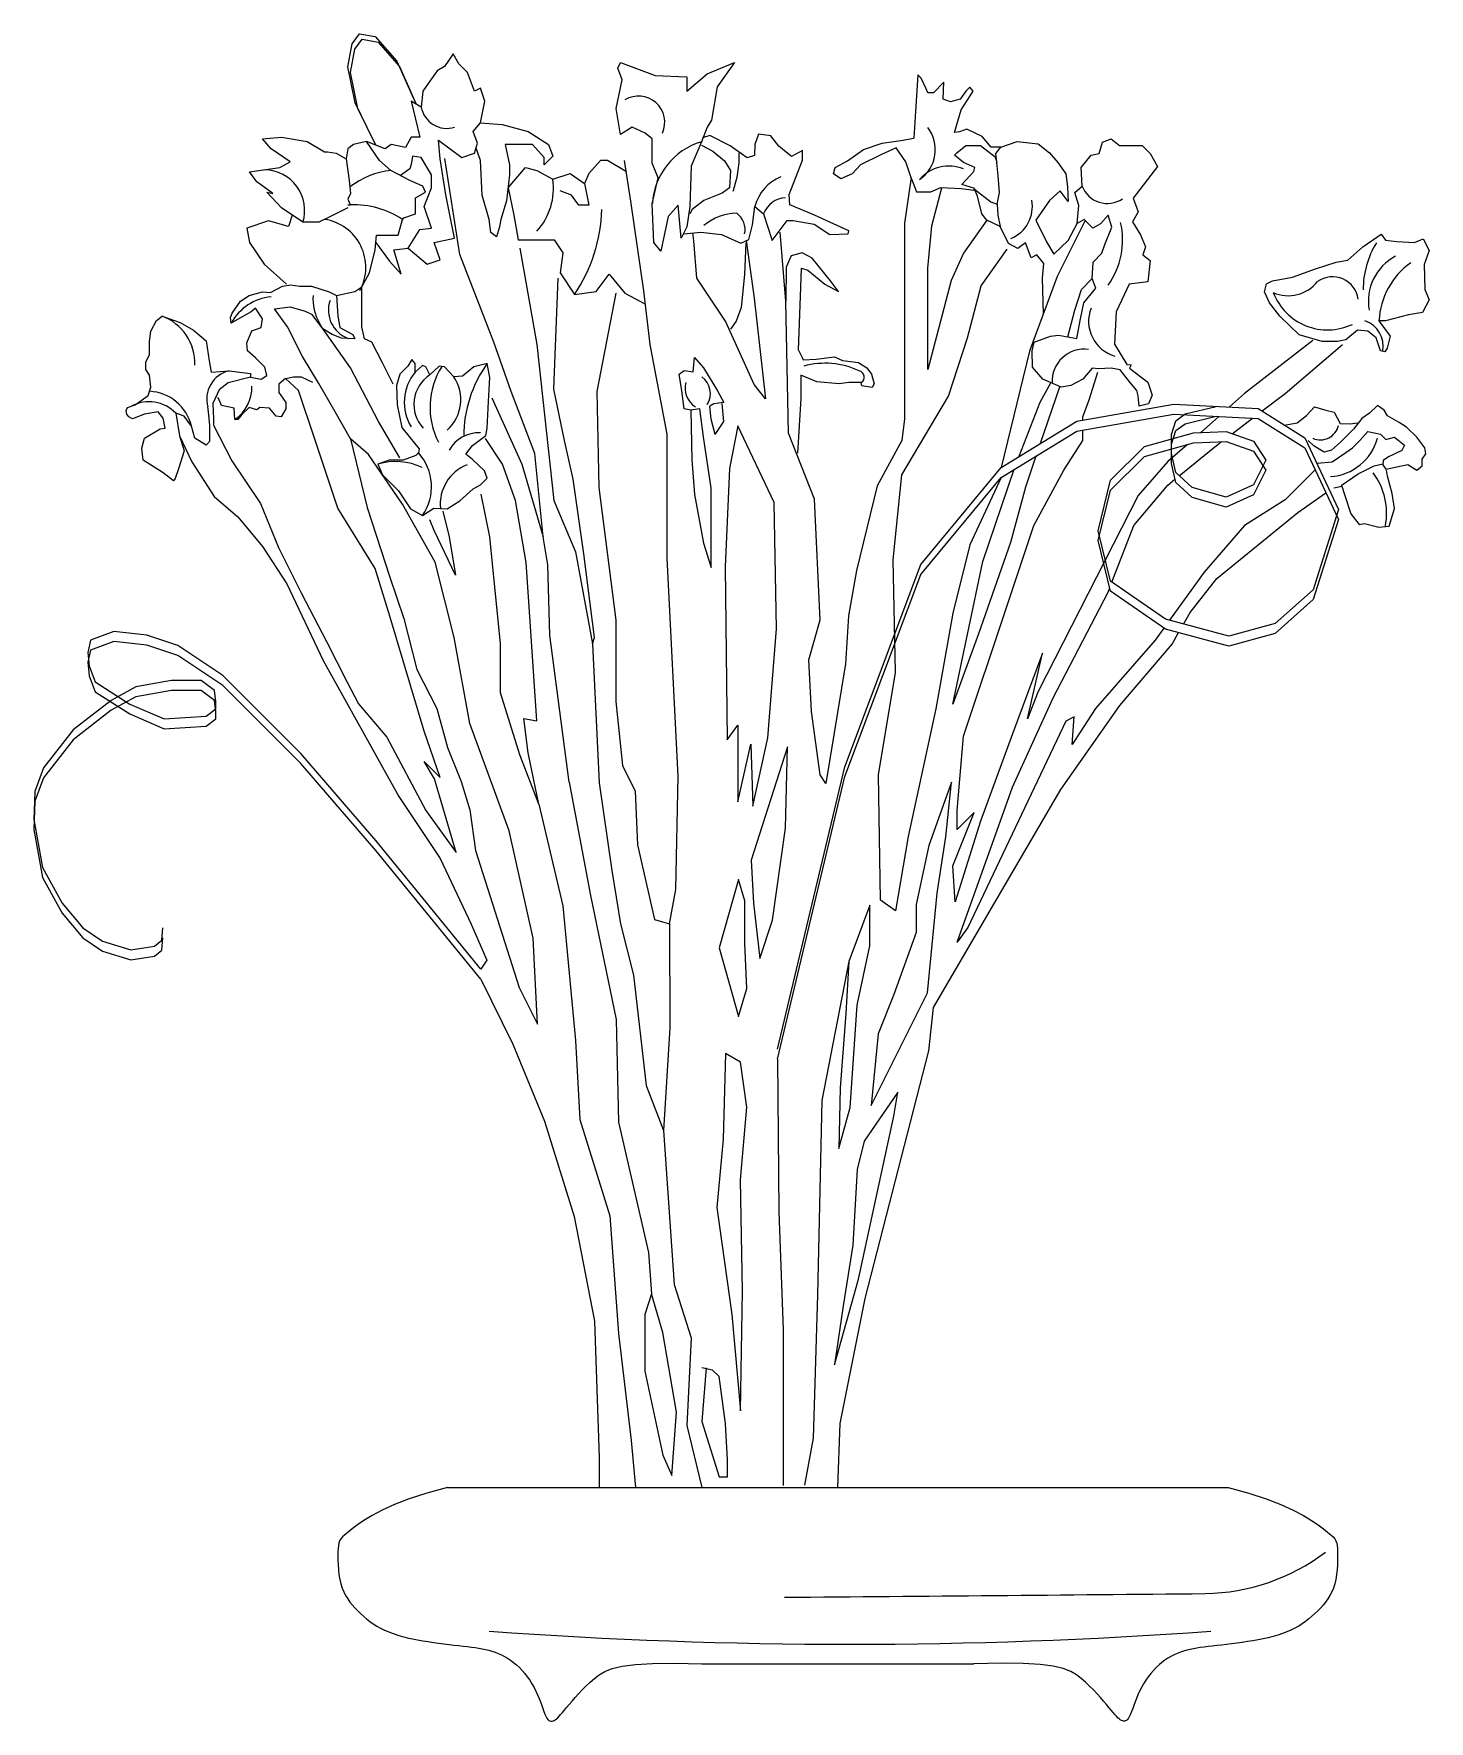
# Model space of a CAD drawing. Extents: x 703 to 1108, y 1775 to 2266.
import ezdxf

# ---------------------------------------------------------------- set-up
doc = ezdxf.new("R2010")
doc.units = 0
doc.header["$LTSCALE"] = 0.9
doc.header["$MEASUREMENT"] = 0
for name, color, linetype in [('3', 3, 'CONTINUOUS'), ('4', 4, 'CONTINUOUS'), ('7', 7, 'CONTINUOUS')]:
    doc.layers.add(name, color=color, linetype=linetype)

msp = doc.modelspace()

# ---------------------------------------------------------------- linework, layer by layer
at = {"layer": '3'}
for points in [[(811.47, 2203.45), (814.84, 2208.9), (818.19, 2209.32), (816.1, 2215.61), (818.19, 2221.06), (818.19, 2224.83), (815.26, 2229.86), (812.74, 2230.28), (812.32, 2227.77), (811.9, 2226.51), (809.16, 2224.62)], [(957.71, 2224.06), (955.81, 2210.78), (955.81, 2182.93), (955.81, 2153.88), (955.02, 2147.51), (947.85, 2134.38), (941.87, 2109.7), (939.48, 2096.57), (938.68, 2082.64), (932.97, 2047.83), (931.3, 2050.33), (928.79, 2068.7), (927.95, 2083.73), (931.3, 2095.41), (929.62, 2130.48), (922.1, 2149.68), (921.27, 2188.09), (919.6, 2208.12)], [(843.87, 2203.47), (848.85, 2175.49), (853.83, 2130.1), (860.06, 2115.18), (865.04, 2088.44), (865.66, 2090.3), (862.55, 2114.55), (859.43, 2136.32), (856.94, 2147.51), (853.83, 2162.43), (854.46, 2179.84), (855.08, 2194.77)], [(1003.3, 2177.68), (1005.31, 2185.41), (1007.33, 2191.46), (1010.38, 2194.67)], [(807.06, 2163.91), (803.96, 2170.11), (800.86, 2176.11), (798.72, 2177.08), (797.95, 2180.57), (797.95, 2188.32), (797.95, 2192.19)], [(794.7, 2147.99), (790.15, 2155.89), (785.4, 2164.14), (780.65, 2171.99), (776.31, 2180.65), (772.59, 2185.81), (777.13, 2186.43), (781.47, 2185.19), (783.5, 2184.2)], [(809.02, 2142.54), (802.79, 2153.11), (794.7, 2168.65), (787.23, 2179.22), (783.5, 2184.2)], [(1074.56, 2176.67), (1054.74, 2161.2), (1050.33, 2157.29)], [(1059.84, 2156.16), (1066.51, 2161.2), (1083.23, 2175.43)], [(989.19, 2142.95), (995.3, 2158.73), (998.4, 2164.3)], [(1000.87, 2163.06), (995.29, 2146.67)], [(1047.25, 2154.55), (1041.92, 2149.81)], [(1037.99, 2146.32), (1032.45, 2141.41), (1023.78, 2131.51), (994.68, 2074.6), (991.58, 2066.56), (995.92, 2085.74), (987.25, 2062.23), (977.96, 2036.87), (970.53, 2013.36), (969.91, 2023.88), (976.11, 2039.34), (971.15, 2034.4), (971.15, 2039.96), (973.01, 2061.61), (985.39, 2098.73), (993.44, 2122.85), (1002.11, 2138.93), (1007.68, 2147.59), (1007.68, 2150.6)], [(1051.09, 2149.53), (1057.07, 2154.06)], [(794.7, 2147.99), (799.52, 2128.05), (806.06, 2107.77), (810.19, 2095.74), (813.97, 2080.96), (819.82, 2069.62), (822.92, 2058.27), (826.88, 2048.38), (829.35, 2040.18), (830.99, 2028.28), (843.72, 1988.48), (849.06, 1977.82), (847.83, 2002.84), (840.84, 2034.02), (829.35, 2065.2), (824.83, 2090.23), (819.27, 2112.12), (809.81, 2129.03), (799.85, 2143.45), (794.7, 2147.99)], [(849.48, 2041.8), (846.36, 2056.73), (845.12, 2066.67), (848.85, 2066.05), (846.99, 2093.41), (845.74, 2112.07), (842.63, 2130.1), (838.89, 2140.67), (833.91, 2148.13)], [(1035.72, 2137.27), (1046.07, 2145.74), (1047.97, 2147.17)], [(994.05, 2143.02), (990.97, 2133.99), (986.63, 2117.9), (977.34, 2091.3), (969.91, 2070.89), (978.58, 2112.34), (987.74, 2139.17)], [(1016.15, 2106.35), (1022.54, 2122.85), (1032.45, 2134.6), (1034.49, 2136.27)], [(1075.24, 2138.99), (1066.51, 2130.27), (1054.74, 2122.85), (1042.98, 2109.24), (1032.92, 2095.26)], [(1037, 2094.17), (1038.93, 2097.55), (1046.69, 2107.39), (1070.22, 2126.56), (1078.38, 2132.32)], [(821.47, 2126.99), (823.33, 2119.53), (825.2, 2108.34), (818.98, 2121.39), (817.73, 2124.5)], [(1031.29, 2092.99), (1028.74, 2089.45), (1011.4, 2069.65), (1004.59, 2059.14), (1005.21, 2067.18), (1002.73, 2065.94), (974.25, 2005.94), (971.15, 2001.61), (987.25, 2046.77), (999.02, 2072.75), (1015.11, 2103.68), (1015.52, 2104.73)], [(865.04, 2088.44), (866.99, 2048), (870.72, 2022.51), (873.21, 2006.96), (876.95, 1992.04)], [(907.48, 2019.87), (901.88, 1999.97), (907.48, 1980.08), (909.97, 1988.16), (909.35, 2001.22), (909.35, 2013.65), (907.48, 2019.87)], [(936.71, 1941.69), (939.98, 1953.55), (942.03, 1983.38), (945.71, 2000.55), (945.71, 2012.4), (939.58, 1996.05), (938.76, 1980.93), (937.12, 1959.27), (936.71, 1941.69)], [(887.44, 2006.98), (887.54, 1976.71), (885.67, 1946.86), (888.78, 1902.09), (893.76, 1886.55), (892.52, 1861.05), (896.87, 1843.02)], [(876.95, 1992.04), (880.69, 1959.99), (885.67, 1946.86)], [(935.48, 1878.76), (942.44, 1903.69), (952.67, 1951.09), (953.89, 1958.04), (944.08, 1943.74), (942.03, 1935.56), (940.8, 1913.5), (937.94, 1895.92), (935.48, 1878.76)], [(898.12, 1877.84), (896.87, 1862.3), (901.85, 1846.13), (904.34, 1846.13), (904.34, 1851.1), (903.72, 1861.67), (901.85, 1875.35), (899.99, 1877.22), (896.87, 1877.84)]]:
    msp.add_lwpolyline(points, dxfattribs=at)
for centre, radius, start, end in [((878.47, 2240.12), 7.61, 335.476, 121.5886), ((822.66, 2245.85), 7.53, 190.0835, 287.3595), ((954.31, 2232.11), 10.48, 304.3105, 37.9104), ((902.61, 2215.13), 20.19, 106.9459, 176.331), ((878.53, 2230.08), 29.2, 339.8328, 2.1106), ((769.43, 2214.4), 11.9, 343.3979, 88.6185), ((808.89, 2202.76), 23.46, 96.0027, 127.9061), ((835.4, 2220.83), 18.3, 317.4494, 8.5365), ((924.74, 2212.39), 12.83, 112.4557, 165.5637), ((968.72, 2216.15), 11.21, 67.7331, 139.3122), ((1014.82, 2224.35), 7.87, 200.8422, 304.258), ((795.8, 2190.72), 25.34, 56.4685, 92.5132), ((821.42, 2216.03), 46.37, 325.8596, 358.4059), ((907.48, 2197.67), 15.98, 91.7026, 128.9059), ((903.64, 2208.91), 5.8, 347.2583, 54.6294), ((982.95, 2215.61), 10.06, 292.3879, 10.7382), ((785.03, 2197.91), 14.09, 331.5372, 81.4419), ((996.43, 2205.93), 22.81, 324.5799, 12.778), ((1114.51, 2191.59), 25.27, 147.9732, 180.4941), ((1105.58, 2188.03), 14.83, 117.7661, 190.0812), ((1115.95, 2181.22), 22.15, 125.6243, 176.9722), ((1067.43, 2200.59), 10.93, 246.5666, 321.4786), ((1080.32, 2187.6), 7.55, 7.7859, 125.1072), ((772.87, 2174.75), 14.63, 95.128, 151.7116), ((798.26, 2188.8), 14.52, 176.3252, 209.3559), ((1078.88, 2196.65), 16.94, 201.0853, 295.1675), ((796.97, 2185.45), 8.74, 161.0178, 249.9365), ((1019.94, 2182.24), 10.58, 158.8767, 253.592), ((734.6, 2169.87), 14.83, 358.4215, 69.0298), ((1087.16, 2174.95), 7.88, 349.2594, 70.8736), ((1008.15, 2164.7), 9.43, 82.7225, 182.7582), ((863.87, 2148.78), 36.27, 144.3533, 180), ((932.69, 2146.47), 23.54, 64.997, 105.1587), ((761.34, 2159.56), 8.51, 103.6511, 195.3671), ((824.07, 2158.64), 13.76, 140.4551, 211.1667), ((839.91, 2157.21), 22.13, 147.6703, 207.2797), ((898.21, 2162.69), 6.23, 163.7487, 238.9263), ((893.3, 2161.17), 6.03, 328.7381, 54.378), ((942.25, 2165.99), 1.85, 301.5445, 77.6607), ((735.46, 2148.56), 13.31, 13.8133, 86.8239), ((754.49, 2163.08), 11.5, 304.6287, 1.195), ((736.04, 2148.07), 10.74, 43.4224, 118.4151), ((1076.79, 2153.15), 5.42, 246.5242, 346.5596), ((1078.74, 2152.17), 15.15, 273.785, 344.7371), ((807.79, 2123.57), 17.87, 64.2681, 106.8928), ((833.06, 2129.03), 12.3, 111.3689, 185.7558), ((1076.65, 2126.43), 19.4, 348.8303, 37.1006), ((1042.36, 1871.86), 59.64, 270.9027, 307.0398), ((-47.39, 117229.58), 115422.51, 270.4806432, 270.5414312)]:
    msp.add_arc(centre, radius, start, end, dxfattribs=at)
at = {"layer": '4'}
msp.add_line((896.85, 1791.79), (975.95, 1791.79), dxfattribs=at)
for points in [[(801.23, 2235.02), (795.99, 2245.71), (793.89, 2256.19), (795.15, 2262.9), (797.25, 2265.83), (801.86, 2265), (808.16, 2257.87), (812.98, 2246.97)], [(802.03, 2233.43), (796.79, 2244.12), (794.69, 2254.6), (795.95, 2261.31), (798.05, 2264.24), (802.66, 2263.4), (808.96, 2256.27), (813.78, 2245.37)], [(802.03, 2205.13), (806.02, 2199.68), (809.37, 2195.91), (807.27, 2203.03), (811.47, 2203.45), (816.93, 2198.84), (820.7, 2200.1), (819.02, 2205.13), (824.9, 2206.39), (822.38, 2218.96), (820.7, 2229.44), (820.28, 2234.89), (827, 2229.86), (830.77, 2231.12), (831.61, 2234.05), (830.35, 2237.41), (832.45, 2239.92), (833.71, 2246.21), (832.45, 2249.98), (830.77, 2249.14), (828.68, 2254.59), (826.16, 2257.11), (824.48, 2260.04), (821.96, 2256.27), (819.86, 2255.01), (817.77, 2252.08), (815.67, 2249.14), (815.25, 2244.53), (812.31, 2246.21), (814.83, 2235.73), (812.31, 2235.73), (810.63, 2232.8), (806.44, 2233.63), (804.76, 2232.38), (799.3, 2234.47)], [(873.22, 2236.54), (871.96, 2244.09), (873.64, 2252.47), (872.38, 2255.83), (873.22, 2257.5), (883.29, 2253.73), (892.52, 2253.31), (892.52, 2249.12), (898.4, 2254.15), (906.37, 2257.5), (901.34, 2250.38), (899.66, 2240.73), (898.4, 2238.64), (896.72, 2234.45), (893.78, 2227.32), (893.36, 2215.58), (892.52, 2209.71), (890.85, 2206.36), (890.01, 2216), (887.07, 2212.65), (884.97, 2202.59), (882.87, 2205.1), (882.45, 2216.42), (884.13, 2223.97), (882.45, 2228.16), (882.45, 2235.28), (880.36, 2236.96), (876.58, 2238.64), (873.22, 2236.54)], [(957.84, 2223.67), (959.26, 2219.9), (963.51, 2219.9), (966.34, 2221.08), (972.25, 2220.84), (976.02, 2220.37), (976.26, 2220.84), (972.48, 2222.02), (976.02, 2225.79), (976.26, 2226.97), (972.95, 2228.39), (970.36, 2230.51), (971.06, 2231.22), (973.66, 2233.34), (977.91, 2233.34), (982.16, 2230.04), (982.63, 2228.39), (982.4, 2230.98), (983.81, 2232.87), (980.98, 2232.87), (978.38, 2235.93), (973.9, 2238.06), (971.77, 2237.35), (970.36, 2237.11), (972.25, 2243.72), (975.79, 2249.14), (974.84, 2250.32), (973.66, 2249.14), (972.01, 2246.78), (969.18, 2246.07), (967.05, 2246.78), (967.29, 2251.73), (964.22, 2248.67), (962.57, 2248.67), (962.09, 2249.85), (960.68, 2252.91), (959.73, 2253.86), (959.02, 2243.24), (958.55, 2235.46)], [(832.45, 2239.92), (838.8, 2239.48), (846.35, 2237.39), (852.23, 2233.61), (853.49, 2230.26), (852.23, 2229), (850.97, 2227.74), (850.97, 2229.84), (847.61, 2233.61), (839.64, 2233.61), (840.9, 2227.74), (840.9, 2224.81), (840.06, 2217.26), (839.64, 2216.01), (838.38, 2211.81), (837.96, 2209.72), (837.12, 2206.78), (835.44, 2208.04), (835.02, 2211.81), (832.93, 2218.94), (832.51, 2229), (831.19, 2232.59)], [(793.84, 2215.19), (788.81, 2212.68), (785.45, 2211), (780.84, 2211), (774.54, 2215.19), (770.35, 2219.8), (772.02, 2219.38), (767.41, 2222.74), (765.31, 2225.67), (774.12, 2226.93), (777.06, 2228.61), (771.6, 2232.38), (769.09, 2235.31), (774.54, 2235.73), (782.1, 2234.47), (787.13, 2231.54), (787.97, 2231.54), (790.49, 2231.12), (793.43, 2229.44), (794.26, 2223.16), (794.68, 2219.38), (793.84, 2217.71), (794.68, 2216.03), (793.84, 2216.03)], [(790.56, 2189.73), (795.94, 2190.88), (797.95, 2192.19), (800.14, 2196.33), (801.82, 2203.03), (802.24, 2207.23), (808.53, 2207.23), (809.79, 2211.84), (810.21, 2212.26), (813.57, 2213.51), (813.57, 2218.13), (816.5, 2219.8), (815.67, 2221.48), (811.89, 2223.16), (806.43, 2226.09), (803.08, 2229.02), (799.3, 2234.47), (795.52, 2233.64), (793.84, 2232.38), (793.43, 2229.44)], [(891.6, 2207.63), (896.56, 2208.16), (902.58, 2207.46), (908.24, 2204.98), (910.54, 2206.04), (911.61, 2210.29), (912.31, 2215.59), (914.79, 2213.47), (917.27, 2205.69), (921.7, 2211.52), (923.47, 2211.52), (929.49, 2210.46), (934.09, 2207.46), (939.4, 2207.63), (939.58, 2208.52), (929.66, 2213.11), (922.41, 2216.12), (922.23, 2219.13), (926.12, 2229.03), (926.12, 2231.86), (922.94, 2230.09), (919.22, 2233.1), (916.92, 2236.11), (913.38, 2236.64), (912.31, 2233.63), (912.14, 2230.45), (910.01, 2229.74), (905.05, 2233.28), (899.21, 2236.28), (897.09, 2235.58)], [(896.73, 2233.45), (900.1, 2231.69), (903.46, 2228.86), (905.23, 2226.03), (904.88, 2221.07), (902.75, 2219.48), (897.44, 2217.36), (894.08, 2214.71), (893.37, 2213.47)], [(957.84, 2223.67), (956.19, 2228.62), (953.36, 2232.63), (949.11, 2230.74), (942.97, 2227.68), (940.61, 2225.08), (937.3, 2223.67), (935.18, 2225.08), (935.65, 2226.97), (939.19, 2228.86), (943.92, 2232.16), (949.34, 2234.05), (954.77, 2234.75), (958.55, 2235.46)], [(983.81, 2232.87), (988.58, 2234.52), (994.72, 2233.82), (998.02, 2231.22), (1000.38, 2228.39), (1002.75, 2225.09), (1003.22, 2221.32), (1003.45, 2217.07), (1001.09, 2220.14), (998.02, 2217.31), (994.01, 2211.65), (997.08, 2205.28), (999.2, 2201.74), (1003.45, 2205.75), (1006.05, 2210.7), (1006.52, 2215.89), (1005.34, 2219.66), (1007.47, 2221.55), (1007.23, 2226.98), (1010.06, 2230.51), (1012.43, 2230.99), (1013.37, 2234.29), (1015.97, 2235.23), (1018.33, 2233.34), (1024.94, 2233.34), (1027.3, 2230.99), (1029.42, 2227.21), (1022.34, 2218.01), (1023.76, 2214), (1022.1, 2211.17), (1024.47, 2207.4), (1025.88, 2203.86), (1025.17, 2201.5), (1027.3, 2199.85), (1026.59, 2193.72), (1021.16, 2193.01), (1017.38, 2185), (1016.91, 2175.56), (1020.45, 2169.67), (1021.71, 2169.51), (1021.24, 2168.57), (1026.59, 2164.48), (1027.85, 2160.7), (1026.75, 2158.19), (1024.07, 2157.56), (1023.76, 2160.55), (1023.44, 2162.12), (1021.4, 2164.48), (1018.56, 2168.09), (1015.89, 2168.57), (1012.27, 2168.41), (1010.38, 2168.57), (1007.7, 2165.42), (1004.24, 2163.53), (1001.41, 2163.06), (996.06, 2165.42), (993.07, 2168.88), (992.91, 2173.6), (993.54, 2176.11), (998.26, 2177.84), (1000.62, 2178.16), (1005.97, 2177.21), (1006.92, 2182.4), (1008.02, 2187.59), (1011.48, 2191.84), (1010.38, 2194.67), (1010.69, 2199.38), (1013.21, 2202.06), (1014.1, 2204.5), (1016.12, 2209.63), (1015.02, 2213.11), (1012.82, 2210.55), (1010.62, 2209.26), (1008.05, 2211.83), (1006.05, 2210.7)], [(874.9, 2225.64), (869.44, 2228.99), (867.35, 2228.99), (863.99, 2225.22), (862.73, 2222.29)], [(996.23, 2184.4), (995.94, 2194.79), (996.31, 2199), (994.29, 2201.57), (992.64, 2200.65), (990.99, 2205.05), (988.79, 2203.4), (986.04, 2204.87), (983.65, 2209.81), (979.72, 2211.58), (978.33, 2213.48), (977.05, 2218.61), (976.14, 2220.6), (980.9, 2216.96), (982.74, 2216.23), (983.47, 2219.71), (983.1, 2224.47), (982.63, 2228.39)], [(840.48, 2221.04), (845.53, 2226.9), (848.88, 2226.06), (853.5, 2223.54), (858.53, 2225.22), (862.73, 2222.29), (863.99, 2216), (861.05, 2216), (858.95, 2218.93), (855.6, 2220.19)], [(840.48, 2221.04), (842.17, 2213.06), (843.43, 2205.94), (848.88, 2205.94), (853.92, 2205.94), (856.44, 2202.17), (855.6, 2196.3), (859.79, 2190.01), (866.09, 2190.85), (869.86, 2195.88), (874.48, 2190.43), (880.43, 2187.23)], [(982.74, 2216.23), (982.92, 2213.11), (983.65, 2209.81)], [(777.69, 2213.1), (776.64, 2209.74), (770.77, 2211.42), (764.47, 2209.32), (765.31, 2205.13), (769.51, 2198.84), (776.05, 2193.04)], [(909.64, 2205.06), (909.3, 2195.8), (908.31, 2186.22), (906.82, 2182.25), (905.17, 2179.94)], [(1094.26, 2173.58), (1092.97, 2177.45), (1090.6, 2179.38), (1087.59, 2179.6), (1084.15, 2176.81), (1081.79, 2176.38), (1077.27, 2176.38), (1070.6, 2178.31), (1065.01, 2183.68), (1062, 2187.55), (1060.5, 2190.77), (1061.14, 2193.13), (1062.86, 2193.99), (1068.67, 2195.07), (1075.33, 2197.43), (1081.36, 2199.36), (1084.8, 2200.01), (1089.1, 2203.88), (1094.48, 2207.53), (1095.77, 2205.81), (1098.99, 2205.38), (1104.15, 2205.17), (1106.73, 2206.24), (1108.45, 2202.8), (1106.95, 2198.72), (1107.16, 2191.42), (1108.45, 2188.41), (1106.52, 2184.76), (1102.43, 2184.11), (1095.77, 2182.39), (1093.83, 2182.39), (1097.06, 2177.88), (1096.2, 2174.44), (1095.55, 2173.37), (1094.26, 2173.58)], [(925.02, 2173.82), (925.68, 2192.17), (925.85, 2197.62), (927.67, 2197.13), (932.63, 2192.99), (936.6, 2190.85), (934.28, 2193.99), (928.99, 2200.6), (926.01, 2202.08), (922.87, 2201.26), (921.38, 2197.95), (921.27, 2188.09)], [(765.57, 2166), (768.66, 2165.38), (770.32, 2166.41), (769.7, 2168.89), (767.01, 2171.57), (764.74, 2173.64), (764.53, 2175.91), (765.98, 2179.41), (768.66, 2180.45), (769.08, 2182.92), (767.01, 2186.02), (765.77, 2184.99), (762.47, 2183.13), (759.99, 2181.68), (759.78, 2183.34), (760.19, 2184.57), (762.67, 2188.08), (765.15, 2189.73), (769.08, 2190.77), (771.35, 2190.56), (774.86, 2192.42), (777.34, 2192.83), (779.82, 2192.42), (783.33, 2192.42), (788.5, 2190.77), (790.56, 2189.73), (790.97, 2183.75), (791.59, 2180.45), (795.31, 2178.38), (795.93, 2177.14), (792.01, 2177.35), (789.32, 2178.38), (786.64, 2180.03), (785.6, 2181.68)], [(752.72, 2146.16), (749.41, 2148.23), (748.38, 2151.73), (746.32, 2154.62), (743.84, 2155.45), (744.88, 2148.94), (746.32, 2144.51), (744.66, 2139.35), (743.63, 2136.46), (743.22, 2135.84), (740.12, 2138.11), (734.33, 2141.83), (733.92, 2145.34), (734.75, 2148.23), (739.29, 2150.91), (740.74, 2151.11), (740.12, 2154), (738.67, 2155.86), (734.75, 2155.24), (731.24, 2153.8), (730.2, 2154.42), (729.58, 2155.24), (729.38, 2156.27), (729.79, 2157.1), (732.06, 2157.92), (735.78, 2160.61), (736.61, 2163.08), (736.19, 2166.59), (735.16, 2168.24), (735.16, 2170.31), (736.19, 2172.58), (736.19, 2176.29), (736.61, 2179.39), (738.26, 2182.48), (739.91, 2183.72), (745.08, 2181.86), (749, 2179.59), (752.72, 2176.5), (753.55, 2170.72), (754.17, 2167.42), (759.33, 2167.83), (765.53, 2167), (765.53, 2165.97), (759.12, 2164.32), (756.44, 2162.26), (754.58, 2158.34), (754.79, 2153.8), (754.8, 2151.99)], [(813.65, 2143.19), (809.97, 2141.84), (805.9, 2141.84), (802.6, 2140.68), (803.96, 2137.58), (808.61, 2132.93), (812.1, 2127.7), (815.59, 2125.76), (818.88, 2127.89), (822.76, 2127.7), (826.44, 2130.02), (830.32, 2133.51), (832.45, 2134.67), (834.39, 2136.61), (833.62, 2138.74), (830.13, 2142.03), (828.19, 2143.58), (830.13, 2146.1), (834, 2149), (834.39, 2151.13), (834.78, 2158.88), (835.17, 2165.85), (834.39, 2169.92), (830.52, 2168.95), (827.22, 2166.24), (824.7, 2166.04), (821.99, 2168.95), (820.43, 2169.14), (817.72, 2166.63), (816.56, 2168.95), (815.59, 2169.34), (813.46, 2167.4), (813.46, 2169.92), (812.49, 2171.08), (811.32, 2169.14), (809, 2166.82), (808.03, 2163.53), (808.22, 2157.91), (809.58, 2151.33), (813.65, 2146.29), (814.62, 2145.13), (814.43, 2143.97), (813.65, 2143.19)], [(896.23, 2156.76), (893.62, 2156.39), (891.76, 2156.76), (891.01, 2161.97), (890.27, 2166.8), (891.76, 2167.92), (894.36, 2167.54), (894.74, 2171.64), (897.34, 2168.66), (901.44, 2161.97), (903.3, 2158.62), (900.32, 2158.25), (899.2, 2157.5)], [(925.02, 2173.82), (926.18, 2171.51), (926.34, 2171.02), (930.15, 2171.18), (935.44, 2171.84), (937.76, 2170.85), (942.39, 2170.19), (944.87, 2168.7), (946.19, 2166.88), (947.02, 2164.07), (946.36, 2162.92), (943.38, 2163.41), (943.22, 2164.4), (939.58, 2164.4), (936.77, 2164.07), (930.31, 2164.57), (925.68, 2166.55), (925.68, 2159.78), (924.69, 2143.91)], [(775.77, 2165.56), (773.83, 2163.94), (773.83, 2161.46), (775.89, 2158.57), (775.89, 2156.71), (774.45, 2154.44), (773, 2154.65), (771.14, 2156.92), (768.25, 2157.13), (767.42, 2156.51), (765.15, 2157.13), (763.09, 2155.06), (761.85, 2153.62), (761.02, 2153.62), (760.81, 2156.92), (757.1, 2157.75), (756.48, 2159.4), (756.06, 2160.02)], [(775.77, 2165.56), (778.04, 2166.04), (780.29, 2166.04), (783.58, 2164.55)], [(752.72, 2146.16), (753.75, 2147.4), (753.75, 2150.5), (753.75, 2151.94), (753.34, 2155.86), (753.13, 2157.31)], [(1066.28, 2152.05), (1069.99, 2152.67), (1072.78, 2154.83), (1075.1, 2157.3), (1078.35, 2156.38), (1080.83, 2155.76), (1082.53, 2152.51), (1085.47, 2152.36), (1087.48, 2152.67), (1087.48, 2152.36)], [(1075.87, 2140.92), (1080.21, 2141.38), (1084.23, 2144.01), (1086.09, 2145.4), (1088.25, 2147.56), (1090.58, 2150.19), (1094.29, 2149.42), (1095.84, 2147.87), (1098.31, 2148.49), (1101.25, 2146.17), (1100.48, 2144.63), (1096.61, 2142.77), (1095.06, 2141.69), (1094.91, 2140.45), (1095.84, 2139.22), (1102.18, 2140.61), (1104.81, 2138.91), (1106.36, 2140.14), (1106.36, 2142.15), (1107.44, 2143.7), (1107.13, 2145.4), (1104.81, 2148.49), (1101.87, 2151.43), (1099.71, 2152.82), (1096.3, 2154.68), (1095.37, 2156.38), (1093.36, 2157.77), (1091.04, 2155.45), (1088.87, 2153.9), (1086.4, 2150.81), (1082.68, 2147.1), (1080.05, 2144.78), (1077.89, 2144.16), (1074.94, 2145.86), (1073.24, 2147.56)], [(1082.84, 2134.42), (1087.79, 2137.82), (1092.43, 2140.14), (1094.91, 2140.76)], [(1080.67, 2133.81), (1082.99, 2134.27), (1083.77, 2131.8), (1085.62, 2126.23), (1088.1, 2123.14), (1089.65, 2123.45), (1093.82, 2122.36), (1096.77, 2122.67), (1098.31, 2127.78), (1097.69, 2132.1), (1096.3, 2137.21), (1095.99, 2138.91)], [(936.4, 1843.08), (937.1, 1861.71), (944.37, 1898.05), (962.89, 1970.05), (964.21, 1982.61), (1001.24, 2046.02), (1018.43, 2070.47), (1033.64, 2088.3), (1035.56, 2091.67)], [(822.84, 1843.08), (816.86, 1841.45), (811.77, 1839.78), (807.48, 1838.11), (803.91, 1836.48), (800.97, 1834.93), (798.58, 1833.47), (796.67, 1832.17), (795.15, 1831.04), (793.94, 1830.11), (793.01, 1829.34), (792.31, 1828.69), (791.81, 1828.1), (791.48, 1827.52), (791.27, 1826.91), (791.14, 1826.21), (791.07, 1825.37), (791.02, 1824.36), (791, 1823.19), (791.01, 1821.91), (791.05, 1820.56), (791.15, 1819.15), (791.31, 1817.74), (791.54, 1816.36), (791.84, 1815.05), (792.23, 1813.83), (792.7, 1812.7), (793.24, 1811.64), (793.85, 1810.66), (794.51, 1809.73), (795.23, 1808.85), (795.98, 1808.01), (796.78, 1807.19), (797.6, 1806.39), (798.46, 1805.61), (799.36, 1804.85), (800.3, 1804.12), (801.28, 1803.42), (802.32, 1802.76), (803.41, 1802.14), (804.56, 1801.57), (805.78, 1801.05), (807.06, 1800.57), (808.39, 1800.14), (809.77, 1799.74), (811.19, 1799.38), (812.65, 1799.06), (814.15, 1798.76), (815.67, 1798.49), (817.21, 1798.24), (818.76, 1798.01), (820.3, 1797.8), (821.82, 1797.6), (823.32, 1797.42), (824.76, 1797.26), (826.15, 1797.1), (827.46, 1796.95), (828.69, 1796.81), (829.85, 1796.67), (830.94, 1796.52), (831.97, 1796.36), (832.96, 1796.19), (833.92, 1795.99), (834.86, 1795.76), (835.79, 1795.49), (836.71, 1795.18), (837.63, 1794.82), (838.55, 1794.41), (839.46, 1793.95), (840.36, 1793.43), (841.24, 1792.84), (842.11, 1792.2), (842.96, 1791.48), (843.78, 1790.7), (844.59, 1789.85), (845.36, 1788.94), (846.09, 1787.99), (846.78, 1786.99), (847.44, 1785.97), (848.04, 1784.92), (848.59, 1783.86), (849.08, 1782.79), (849.52, 1781.73), (849.92, 1780.7), (850.28, 1779.71), (850.62, 1778.78), (850.93, 1777.93), (851.23, 1777.18), (851.52, 1776.54), (851.8, 1776.03), (852.09, 1775.63), (852.39, 1775.35), (852.68, 1775.17), (852.98, 1775.09), (853.28, 1775.09), (853.59, 1775.17), (853.91, 1775.31), (854.23, 1775.51), (854.57, 1775.78), (854.94, 1776.12), (855.34, 1776.53), (855.79, 1777.03), (856.3, 1777.62), (856.88, 1778.3), (857.53, 1779.08), (858.27, 1779.97), (859.09, 1780.95), (859.99, 1781.99), (860.97, 1783.09), (862.03, 1784.21), (863.16, 1785.34), (864.36, 1786.46), (865.62, 1787.55), (866.99, 1788.59), (868.65, 1789.55), (870.81, 1790.39), (873.69, 1791.09), (877.52, 1791.61), (882.5, 1791.92), (888.87, 1791.99), (896.85, 1791.79)], [(822.84, 1843.08), (1049.96, 1843.08)], [(1049.96, 1843.08), (1055.93, 1841.45), (1061.02, 1839.78), (1065.31, 1838.11), (1068.89, 1836.48), (1071.83, 1834.93), (1074.21, 1833.47), (1076.13, 1832.17), (1077.65, 1831.04), (1078.85, 1830.11), (1079.79, 1829.34), (1080.48, 1828.69), (1080.98, 1828.1), (1081.32, 1827.52), (1081.53, 1826.91), (1081.65, 1826.21), (1081.72, 1825.37), (1081.77, 1824.36), (1081.8, 1823.19), (1081.79, 1821.91), (1081.74, 1820.56), (1081.64, 1819.15), (1081.48, 1817.74), (1081.26, 1816.36), (1080.95, 1815.05), (1080.56, 1813.83), (1080.09, 1812.7), (1079.55, 1811.64), (1078.95, 1810.66), (1078.28, 1809.73), (1077.57, 1808.85), (1076.81, 1808.01), (1076.02, 1807.19), (1075.19, 1806.39), (1074.33, 1805.61), (1073.44, 1804.85), (1072.5, 1804.12), (1071.51, 1803.42), (1070.48, 1802.76), (1069.38, 1802.14), (1068.23, 1801.57), (1067.01, 1801.05), (1065.74, 1800.57), (1064.41, 1800.14), (1063.03, 1799.74), (1061.6, 1799.38), (1060.14, 1799.06), (1058.65, 1798.76), (1057.13, 1798.49), (1055.59, 1798.24), (1054.04, 1798.01), (1052.49, 1797.8), (1050.97, 1797.6), (1049.48, 1797.42), (1048.03, 1797.26), (1046.65, 1797.1), (1045.33, 1796.95), (1044.1, 1796.81), (1042.95, 1796.67), (1041.86, 1796.52), (1040.82, 1796.36), (1039.83, 1796.19), (1038.87, 1795.99), (1037.93, 1795.76), (1037.01, 1795.49), (1036.08, 1795.18), (1035.16, 1794.82), (1034.24, 1794.41), (1033.33, 1793.95), (1032.44, 1793.43), (1031.55, 1792.84), (1030.69, 1792.2), (1029.84, 1791.48), (1029.01, 1790.7), (1028.21, 1789.85), (1027.44, 1788.94), (1026.7, 1787.99), (1026.01, 1786.99), (1025.36, 1785.97), (1024.76, 1784.92), (1024.21, 1783.86), (1023.72, 1782.79), (1023.27, 1781.73), (1022.87, 1780.7), (1022.51, 1779.71), (1022.18, 1778.78), (1021.87, 1777.93), (1021.57, 1777.18), (1021.28, 1776.54), (1020.99, 1776.03), (1020.7, 1775.63), (1020.41, 1775.35), (1020.11, 1775.17), (1019.81, 1775.09), (1019.51, 1775.09), (1019.2, 1775.17), (1018.89, 1775.31), (1018.57, 1775.51), (1018.23, 1775.78), (1017.86, 1776.12), (1017.45, 1776.53), (1017, 1777.03), (1016.49, 1777.62), (1015.92, 1778.3), (1015.27, 1779.08), (1014.53, 1779.97), (1013.71, 1780.95), (1012.81, 1781.99), (1011.82, 1783.09), (1010.77, 1784.21), (1009.64, 1785.34), (1008.44, 1786.46), (1007.17, 1787.55), (1005.8, 1788.59), (1004.15, 1789.55), (1001.99, 1790.39), (999.1, 1791.09), (995.28, 1791.61), (990.29, 1791.92), (983.92, 1791.99), (975.95, 1791.79)]]:
    msp.add_lwpolyline(points, dxfattribs=at)
for centre, radius, start, end in [((921.57, 2210.88), 7.26, 92.823, 159.0759), ((803.62, 2134.14), 14.61, 325.0142, 42.2976), ((939.97, 3240.3), 1442.81, 265.82825, 274.17175)]:
    msp.add_arc(centre, radius, start, end, dxfattribs=at)
at = {"layer": '7'}
for points in [[(835.78, 2159.95), (844.5, 2140.67), (850.72, 2119.53), (848.23, 2143.78), (841.38, 2161.81), (836.4, 2176.11), (826.44, 2201.61), (822.09, 2229.59)], [(871.88, 2190.42), (866.28, 2161.81), (866.9, 2133.83), (871.88, 2095.28), (871.88, 2071.65), (873.75, 2052.99), (877.49, 2045.53), (878.11, 2029.99), (883.09, 2008.22), (887.44, 2006.98), (889.31, 2016.93), (889.93, 2049.89), (886.82, 2113.31), (886.82, 2131.96), (886.82, 2149.38), (881.84, 2175.49), (879.98, 2191.04), (876.24, 2217.15), (874.37, 2228.97)], [(979.72, 2211.58), (972.94, 2202.03), (969.36, 2194.07), (962.59, 2168.2), (962.59, 2197.65), (963.78, 2209.99), (966.67, 2221.06)], [(1008.3, 2211.31), (1000.25, 2195.22), (992.2, 2173.57), (983.88, 2139.71)], [(909.79, 2205.69), (912.07, 2188.92), (915.42, 2159.7), (912.07, 2163.87), (903.72, 2182.24), (895.36, 2194.77), (894.52, 2205.62), (894.2, 2207.91)], [(983.88, 2136.81), (974.84, 2117.16), (969.89, 2097.37), (964.94, 2069.53), (956.89, 2032.42), (953.17, 2010.77), (948.84, 2013.86), (948.22, 2050.35), (953.17, 2080.05), (952.55, 2112.83), (955.03, 2137.57), (968.65, 2160.46), (974.14, 2177.36), (978.12, 2192.48), (985.69, 2203.22)], [(754.8, 2151.99), (760.11, 2141.64), (768.45, 2129.27), (773.75, 2116.4), (780.32, 2103.27), (787.65, 2089.14), (793.71, 2077.27), (797, 2070.96), (805.22, 2061.29), (816.54, 2039.93), (825.35, 2027.78), (819.06, 2049.14), (816.12, 2054.17), (820.73, 2049.56), (816.12, 2062.97), (806.06, 2096.48), (801.86, 2110.31), (790.96, 2127.9), (784.38, 2147.65), (779.56, 2162.09), (775.77, 2165.56)], [(1007.68, 2153.49), (1007.68, 2154.4), (1009.54, 2159.35), (1012.02, 2167.39)], [(893.62, 2156.39), (893.99, 2141.88), (894.74, 2131.84), (897.34, 2117.7), (899.58, 2110.64)], [(899.58, 2110.64), (899.58, 2133.7), (897.34, 2148.58), (896.23, 2156.76)], [(900.69, 2149.32), (899.58, 2153.78), (899.2, 2157.5)], [(900.69, 2149.32), (903.3, 2153.04), (902.81, 2158.35)], [(918.85, 1970.55), (938.48, 2052.68), (960.56, 2111.51), (983.88, 2139.71), (1005.96, 2153.19), (1034.18, 2158.09), (1058.72, 2156.87), (1072.22, 2148.29), (1082.04, 2127.45), (1074.67, 2104.16), (1063.63, 2094.35), (1050.13, 2090.68), (1031.73, 2095.58), (1015.78, 2106.61), (1012.1, 2121.32), (1015.78, 2136.03), (1025.59, 2145.83), (1039.86, 2149.73), (1049.4, 2150.12), (1057.35, 2147.34), (1060.93, 2141.78), (1057.35, 2134.64), (1049.4, 2131.06), (1039.46, 2133.84), (1034.69, 2138.21), (1033.5, 2143.77), (1033.5, 2149.33), (1034.69, 2153.3), (1037.48, 2155.29), (1046.45, 2157.48)], [(918.85, 1967.66), (938.48, 2049.79), (960.56, 2108.62), (983.88, 2136.81), (1005.96, 2150.3), (1034.18, 2155.2), (1058.72, 2153.97), (1072.22, 2145.39), (1082.04, 2124.56), (1074.67, 2101.27), (1063.63, 2091.46), (1050.13, 2087.78), (1031.73, 2092.69), (1015.78, 2103.72), (1012.1, 2118.43), (1015.78, 2133.14), (1025.59, 2142.94), (1039.86, 2146.84), (1049.4, 2147.23), (1057.35, 2144.45), (1060.93, 2138.89), (1057.35, 2131.74), (1049.4, 2128.17), (1039.46, 2130.95), (1034.69, 2135.32), (1033.5, 2140.88), (1033.5, 2146.44), (1034.69, 2150.41), (1037.48, 2152.4), (1046.45, 2154.59)], [(907.36, 2151.86), (904.87, 2139.43), (903.63, 2110.82), (904.25, 2060.46), (907.36, 2064.81), (907.36, 2042.42), (911.1, 2059.21), (911.72, 2041.18), (916.08, 2061.08), (918.57, 2092.79), (917.94, 2129.48), (907.36, 2151.86)], [(744.88, 2148.94), (748.5, 2141.32), (754.98, 2131.23), (761.84, 2125.33), (769.09, 2116.76), (776.14, 2105.9), (786.69, 2083.53), (808.74, 2043.98), (820.77, 2025.95), (829.79, 2006.93), (834.3, 1996.42), (832.54, 1993.77)], [(849.48, 2041.8), (843.87, 2056.1), (838.27, 2074.14), (838.27, 2088.44), (835.16, 2119.53), (832.67, 2131.96)], [(858.28, 2048.22), (852.67, 2090.91), (852.05, 2111.43), (850.72, 2119.53)], [(832.54, 1993.77), (802, 2031.24), (780.19, 2056.52), (757.51, 2079.18), (744.42, 2087.9), (735.45, 2090.94), (725.78, 2092.01), (718.98, 2089.51), (718.27, 2085.93), (718.62, 2082), (720.41, 2077.35), (730.44, 2070.91), (740.46, 2066.62), (752.63, 2067.34), (755.49, 2069.48), (755.49, 2071.63), (755.13, 2074.85), (751.2, 2077.71), (742.61, 2077.71), (732.23, 2075.92), (725.07, 2071.98), (713.97, 2063.4), (705.38, 2052.32), (702.88, 2045.52), (702.52, 2037.3), (705.02, 2023.35), (710.75, 2012.99), (716.84, 2005.83), (722.56, 2001.9), (730.79, 1999.4), (737.6, 2000.47), (739.74, 2002.26), (740.1, 2005.83)], [(832.54, 1990.87), (802, 2028.35), (780.19, 2053.63), (757.51, 2076.29), (744.42, 2085.01), (735.45, 2088.04), (725.78, 2089.12), (718.98, 2086.61), (718.27, 2083.04), (718.62, 2079.11), (720.41, 2074.46), (730.44, 2068.02), (740.46, 2063.73), (752.63, 2064.44), (755.49, 2066.59), (755.49, 2068.74), (755.13, 2071.95), (751.2, 2074.81), (742.61, 2074.81), (732.23, 2073.03), (725.07, 2069.09), (713.97, 2060.51), (705.38, 2049.43), (702.88, 2042.63), (702.52, 2034.41), (705.02, 2020.46), (710.75, 2010.09), (716.84, 2002.94), (722.56, 1999.01), (730.79, 1996.51), (737.6, 1997.58), (739.74, 1999.37), (740.1, 2002.94)], [(913.71, 1996.86), (917.44, 2008.06), (921.18, 2034.8), (921.8, 2058.42), (911.22, 2025.47), (911.84, 2013.03), (913.71, 1996.86)], [(858.28, 2048.22), (864.51, 2015.26), (871.97, 1979.2), (872.6, 1949.35), (881.31, 1911.42), (882.21, 1899.37)], [(969.45, 2048.19), (962.91, 2029.8), (959.22, 2012.63), (959.22, 2004.46), (952.68, 1986.48), (948.18, 1975.03), (946.13, 1954.19), (957.59, 1977.08), (962.5, 1986.88), (965.36, 2015.9), (967.81, 2032.25), (969.45, 2048.19)], [(849.48, 2041.8), (856.41, 2012.22), (860.15, 1973.05), (861.39, 1950.04), (870.11, 1922.06), (872.59, 1887.86), (876.33, 1856.77), (877.57, 1843.09)], [(939.58, 1996.05), (931.73, 1955.64), (930.48, 1899.05), (929.24, 1857.39), (926.75, 1843.71)], [(832.54, 1990.87), (841.87, 1972.04), (851.13, 1949.58), (859.73, 1921.83), (865.68, 1891.44), (867, 1851.81), (867, 1843.22)], [(903.72, 1969.25), (903.1, 1944.37), (901.23, 1924.48), (905.59, 1893.39), (908.08, 1865.4), (908.7, 1900.23), (908.08, 1932.56), (909.94, 1953.7), (908.08, 1966.76), (903.72, 1969.25)], [(918.85, 1967.66), (919.28, 1923.23), (920.53, 1889.03), (920.53, 1843.64)], [(882.21, 1899.37), (880.23, 1893.42), (880.23, 1876.91), (885.52, 1852.47), (888.16, 1846.52), (889.48, 1865.02), (885.52, 1888.14), (882.21, 1899.37)]]:
    msp.add_lwpolyline(points, dxfattribs=at)
for centre, radius, start, end in [((823.34, 2158.06), 10.25, 123.2282, 222.5075), ((814.85, 2159.41), 11.88, 311.781, 33.9547), ((831.95, 2139.93), 9.86, 87.062, 150.7908)]:
    msp.add_arc(centre, radius, start, end, dxfattribs=at)

doc.saveas('drawing.dxf')
